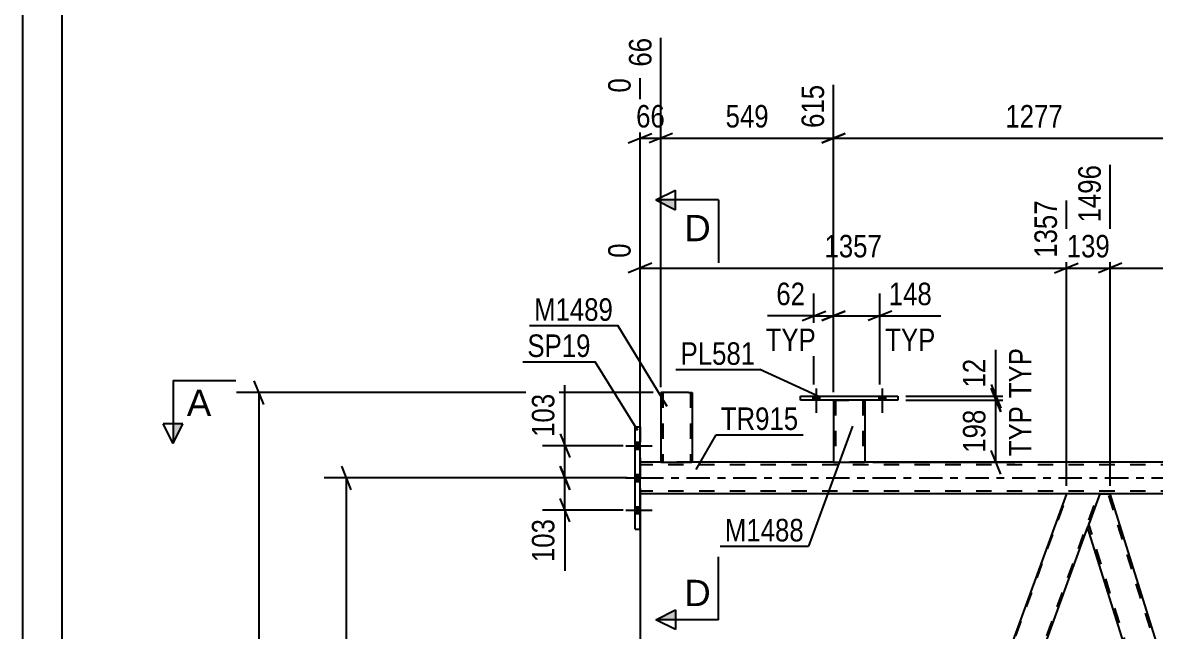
# Model space of a CAD drawing. Header units: millimetres. Extents: x 0 to 841, y 0 to 594.
# Drawn here: x 0 to 144.2, y 447.9 to 525.3 of the extents above; entities that cross this region are included whole.
import ezdxf

# ---------------------------------------------------------------- set-up
doc = ezdxf.new("R2010")
doc.units = ezdxf.units.MM
doc.linetypes.add('DXK_LINE_DOT2', pattern=[3.9198, 1.9599, -1.9599])
doc.linetypes.add('DXK_LINE_DOT3', pattern=[5.9187, 2.979, -0.9799, 0.9799, -0.9799])
doc.styles.add('Arial', font='ARIAL.TTF', dxfattribs={"height": 0.2})
doc.styles.add('Arial Narrow', font='ARIALN.TTF', dxfattribs={"height": 0.2})

# ---------------------------------------------------------------- blocks, each defined once
blk = doc.blocks.new('Unknown-814521683-1135')
at = {"color": 5, "linetype": 'Continuous'}
for p, q in [((0, 594), (0, 0)), ((5, 589), (5, 5))]:
    blk.add_line(p, q, dxfattribs=at)
blk = doc.blocks.new('Bolt-814521683-3272 - 3269')
at = {"linetype": 'Continuous'}
for points in [[(100.58, 477.31), (101.46, 477.31), (101.46, 477.79), (100.58, 477.79)], [(108.98, 477.31), (109.86, 477.31), (109.86, 477.79), (108.98, 477.79)]]:
    blk.add_hatch(color=1, dxfattribs=at).paths.add_polyline_path(points)
at = {"color": 1, "linetype": 'Continuous'}
for p, q in [((101.02, 478.79), (101.02, 475.67)), ((109.42, 478.79), (109.42, 475.67)), ((100.58, 477.79), (100.58, 477.31)), ((101.46, 477.79), (101.46, 477.31)), ((108.98, 477.79), (108.98, 477.31)), ((109.86, 477.79), (109.86, 477.31))]:
    blk.add_line(p, q, dxfattribs=at)
blk = doc.blocks.new('Bolt-814521683-3273 - 3269')
at = {"linetype": 'Continuous'}
for points in [[(100.58, 477.31), (101.46, 477.31), (101.46, 477.79), (100.58, 477.79)], [(108.98, 477.31), (109.86, 477.31), (109.86, 477.79), (108.98, 477.79)]]:
    blk.add_hatch(color=1, dxfattribs=at).paths.add_polyline_path(points)
at = {"color": 1, "linetype": 'Continuous'}
for p, q in [((101.02, 478.79), (101.02, 475.67)), ((109.42, 478.79), (109.42, 475.67)), ((100.58, 477.79), (100.58, 477.31)), ((101.46, 477.79), (101.46, 477.31)), ((108.98, 477.79), (108.98, 477.31)), ((109.86, 477.79), (109.86, 477.31))]:
    blk.add_line(p, q, dxfattribs=at)
blk = doc.blocks.new('Part-814521683-3344 - 3269')
at = {"color": 2, "linetype": 'Continuous'}
for p, q in [((103.22, 477.31), (103.22, 469.4)), ((107.22, 477.31), (107.22, 469.4)), ((103.22, 469.4), (107.19, 469.4)), ((107.22, 469.4), (107.19, 469.4))]:
    blk.add_line(p, q, dxfattribs=at)
at = {"color": 7, "linetype": 'DXK_LINE_DOT2'}
for p, q in [((103.22, 477.31), (107.22, 477.31)), ((103.22, 477.31), (103.22, 477.31)), ((103.22, 477.31), (103.22, 477.31)), ((103.46, 477.31), (103.46, 469.4)), ((106.98, 477.31), (106.98, 469.4)), ((107.22, 477.31), (107.22, 477.31)), ((107.22, 477.31), (107.22, 477.31)), ((106.96, 469.4), (106.98, 469.4))]:
    blk.add_line(p, q, dxfattribs=at)
blk = doc.blocks.new('Part-814521683-3314 - 3269')
at = {"color": 2, "linetype": 'Continuous'}
for p, q in [((81.25, 478.27), (81.25, 469.4)), ((84.77, 478.27), (81.25, 478.27)), ((84.77, 478.27), (85.25, 478.27)), ((85.25, 478.27), (85.25, 469.4)), ((81.25, 469.4), (85.21, 469.4)), ((85.25, 469.4), (85.21, 469.4))]:
    blk.add_line(p, q, dxfattribs=at)
at = {"color": 7, "linetype": 'DXK_LINE_DOT2'}
for p, q in [((81.49, 478.27), (81.49, 469.4)), ((84.86, 478.27), (84.94, 478.27)), ((84.94, 478.27), (84.95, 478.27)), ((84.95, 478.27), (84.99, 478.27)), ((84.99, 478.27), (85.01, 478.27)), ((85.01, 478.27), (85.01, 469.4)), ((84.99, 469.4), (85.01, 469.4))]:
    blk.add_line(p, q, dxfattribs=at)
blk = doc.blocks.new('Part-814521683-3329 - 3269')
at = {"color": 2, "linetype": 'Continuous'}
for p, q in [((99.02, 477.79), (111.42, 477.79)), ((99.02, 477.31), (99.02, 477.79)), ((111.42, 477.31), (99.02, 477.31)), ((111.42, 477.79), (111.42, 477.31))]:
    blk.add_line(p, q, dxfattribs=at)
blk = doc.blocks.new('Part-814521683-3756 - 3269')
at = {"color": 2, "linetype": 'Continuous'}
for p, q in [((132.87, 465.4), (88.75, 344.18)), ((137.13, 465.4), (132.87, 465.4)), ((93.01, 344.18), (135.6, 461.2))]:
    blk.add_line(p, q, dxfattribs=at)
at = {"color": 7, "linetype": 'DXK_LINE_DOT2'}
for p, q in [((88.92, 344.18), (133.04, 465.4)), ((92.84, 344.18), (136.96, 465.4)), ((137.13, 465.4), (135.6, 461.2)), ((93.01, 344.18), (88.75, 344.18))]:
    blk.add_line(p, q, dxfattribs=at)
blk = doc.blocks.new('Bolt-814521683-3525 - 3269')
at = {"linetype": 'Continuous'}
for points in [[(78.6, 471.06), (78.6, 471.94), (77.96, 471.94), (77.96, 471.06)], [(78.6, 471.06), (78.6, 471.94), (77.96, 471.94), (77.96, 471.06)], [(78.6, 471.06), (78.6, 471.94), (77.96, 471.94), (77.96, 471.06)], [(78.6, 466.96), (78.6, 467.84), (77.96, 467.84), (77.96, 466.96)], [(78.6, 466.96), (78.6, 467.84), (77.96, 467.84), (77.96, 466.96)], [(78.6, 462.86), (78.6, 463.74), (77.96, 463.74), (77.96, 462.86)], [(78.6, 462.86), (78.6, 463.74), (77.96, 463.74), (77.96, 462.86)], [(78.6, 462.86), (78.6, 463.74), (77.96, 463.74), (77.96, 462.86)]]:
    blk.add_hatch(color=1, dxfattribs=at).paths.add_polyline_path(points)
at = {"color": 1, "linetype": 'Continuous'}
for p, q in [((77.96, 471.94), (78.6, 471.94)), ((77.96, 471.94), (78.6, 471.94)), ((77.96, 471.94), (78.6, 471.94)), ((76.8, 471.5), (80.12, 471.5)), ((76.8, 471.5), (80.12, 471.5)), ((76.8, 471.5), (80.12, 471.5)), ((77.96, 471.06), (78.6, 471.06)), ((77.96, 471.06), (78.6, 471.06)), ((77.96, 471.06), (78.6, 471.06)), ((76.8, 467.4), (80.12, 467.4)), ((76.8, 467.4), (80.12, 467.4)), ((77.96, 467.84), (78.6, 467.84)), ((77.96, 467.84), (78.6, 467.84)), ((77.96, 466.96), (78.6, 466.96)), ((77.96, 466.96), (78.6, 466.96)), ((76.8, 463.3), (80.12, 463.3)), ((76.8, 463.3), (80.12, 463.3)), ((76.8, 463.3), (80.12, 463.3)), ((77.96, 463.74), (78.6, 463.74)), ((77.96, 463.74), (78.6, 463.74)), ((77.96, 463.74), (78.6, 463.74)), ((77.96, 462.86), (78.6, 462.86)), ((77.96, 462.86), (78.6, 462.86)), ((77.96, 462.86), (78.6, 462.86))]:
    blk.add_line(p, q, dxfattribs=at)
blk = doc.blocks.new('Part-814521683-3675 - 3269')
at = {"color": 2, "linetype": 'Continuous'}
for p, q in [((81.25, 469.4), (78.6, 469.4)), ((103.22, 469.4), (85.25, 469.4)), ((154.34, 469.4), (107.22, 469.4)), ((132.87, 465.4), (78.6, 465.4)), ((218.01, 465.4), (138.45, 465.4))]:
    blk.add_line(p, q, dxfattribs=at)
at = {"color": 7, "linetype": 'DXK_LINE_DOT2'}
for p, q in [((78.6, 469.4), (78.6, 465.4)), ((742.67, 469.08), (78.6, 469.08)), ((85.25, 469.4), (81.25, 469.4)), ((107.22, 469.4), (103.22, 469.4)), ((742.67, 465.72), (78.6, 465.72)), ((138.45, 465.4), (132.87, 465.4))]:
    blk.add_line(p, q, dxfattribs=at)
at = {"color": 7, "linetype": 'DXK_LINE_DOT3'}
blk.add_line((78.6, 467.4), (742.67, 467.4), dxfattribs=at)
blk = doc.blocks.new('Part-814521683-3721 - 3269')
at = {"color": 2, "linetype": 'Continuous'}
for p, q in [((77.96, 473.9), (77.96, 473.9)), ((77.96, 473.9), (78.6, 473.9)), ((77.96, 460.9), (77.96, 473.9)), ((78.6, 473.9), (78.6, 473.9)), ((78.6, 460.9), (78.6, 473.9)), ((77.96, 460.9), (78.6, 460.9)), ((78.6, 460.9), (78.6, 460.9))]:
    blk.add_line(p, q, dxfattribs=at)
at = {"color": 7, "linetype": 'DXK_LINE_DOT2'}
for p, q in [((77.96, 460.9), (77.96, 473.9)), ((78.6, 473.9), (78.6, 460.9)), ((78.6, 460.9), (78.6, 460.9))]:
    blk.add_line(p, q, dxfattribs=at)
blk = doc.blocks.new('Part-814521683-3761 - 3269')
at = {"color": 2, "linetype": 'Continuous'}
for p, q in [((137.13, 465.4), (135.6, 461.2)), ((137.13, 465.4), (138.45, 465.4)), ((174.73, 349), (138.45, 465.4)), ((170.54, 349), (135.58, 461.15))]:
    blk.add_line(p, q, dxfattribs=at)
at = {"color": 7, "linetype": 'DXK_LINE_DOT2'}
for p, q in [((175.01, 347.28), (138.2, 465.4)), ((172.29, 344.18), (135.72, 461.52)), ((135.6, 461.2), (135.58, 461.15)), ((172.04, 344.18), (170.54, 349)), ((175.15, 347.65), (174.73, 349)), ((173.89, 344.18), (175.15, 347.65)), ((172.04, 344.18), (173.89, 344.18))]:
    blk.add_line(p, q, dxfattribs=at)
blk = doc.blocks.new('StraightDimension-814521683-4849 - 3269')
at = {"color": 7, "linetype": 'Continuous'}
for p, q in [((138.45, 466.4), (138.45, 507.23)), ((218.01, 466.4), (218.01, 502.73)), ((139.95, 494.72), (136.95, 493.52)), ((216.51, 493.52), (219.51, 494.72)), ((138.45, 494.12), (218.01, 494.12))]:
    blk.add_line(p, q, dxfattribs=at)
at = {"color": 0}
blk.add_wipeout([(182.48, 494.87), (182.48, 499.07), (173.97, 499.07), (173.97, 494.87)], dxfattribs=at)
at = {"color": 3, "style": 'Arial Narrow'}
blk.add_text('1989', height=2.863, dxfattribs=at).set_placement((174.57, 495.47))
at = {"color": 0, "linetype": 'Continuous'}
blk.add_wipeout([(217.41, 503.33), (213.21, 503.33), (213.21, 494.82), (217.41, 494.82)], dxfattribs=at)
at = {"color": 3, "linetype": 'Continuous', "style": 'Arial Narrow'}
blk.add_text('3485', height=2.863, rotation=90.0002, dxfattribs=at).set_placement((216.81, 495.42))
blk = doc.blocks.new('StraightDimension-814521683-4005 - 3269')
at = {"color": 7, "linetype": 'Continuous'}
for p, q in [((154.3, 478.31), (154.3, 519.26)), ((103.22, 478.31), (103.22, 517.43)), ((104.72, 511.25), (101.72, 510.05)), ((103.22, 510.65), (154.3, 510.65)), ((152.8, 510.05), (155.8, 511.25))]:
    blk.add_line(p, q, dxfattribs=at)
at = {"color": 0}
blk.add_wipeout([(133.02, 511.4), (133.02, 515.6), (124.51, 515.6), (124.51, 511.4)], dxfattribs=at)
at = {"color": 3, "style": 'Arial Narrow'}
blk.add_text('1277', height=2.863, dxfattribs=at).set_placement((125.11, 512))
at = {"color": 0, "linetype": 'Continuous'}
blk.add_wipeout([(153.7, 519.86), (149.5, 519.86), (149.5, 511.35), (153.7, 511.35)], dxfattribs=at)
at = {"color": 3, "linetype": 'Continuous', "style": 'Arial Narrow'}
blk.add_text('1892', height=2.863, rotation=90.0002, dxfattribs=at).set_placement((153.1, 511.95))
blk = doc.blocks.new('StraightDimension-814521683-4596 - 3269')
at = {"color": 7, "linetype": 'Continuous'}
for p, q in [((132.87, 466.4), (132.87, 502.73)), ((78.6, 474.9), (78.6, 497.24)), ((80.1, 494.72), (77.1, 493.52)), ((131.37, 493.52), (134.37, 494.72)), ((78.6, 494.12), (132.87, 494.12))]:
    blk.add_line(p, q, dxfattribs=at)
at = {"color": 0}
blk.add_wipeout([(109.99, 494.87), (109.99, 499.07), (101.48, 499.07), (101.48, 494.87)], dxfattribs=at)
at = {"color": 3, "style": 'Arial Narrow'}
blk.add_text('1357', height=2.863, dxfattribs=at).set_placement((102.08, 495.47))
at = {"color": 0, "linetype": 'Continuous'}
for points in [[(132.27, 503.33), (128.07, 503.33), (128.07, 494.82), (132.27, 494.82)], [(78, 497.84), (73.8, 497.84), (73.8, 494.82), (78, 494.82)]]:
    blk.add_wipeout(points, dxfattribs=at)
at = {"color": 3, "linetype": 'Continuous', "style": 'Arial Narrow'}
for s, height, p in [('1357', 2.863, (131.67, 495.42)), ('0', 2.86, (77.4, 495.42))]:
    blk.add_text(s, height=height, rotation=90.0002, dxfattribs=at).set_placement(p)
blk = doc.blocks.new('StraightDimension-814521683-4271 - 3269')
at = {"color": 7, "linetype": 'Continuous'}
for p, q in [((41.83, 465.9), (40.63, 468.9)), ((76.96, 467.4), (38.38, 467.4)), ((41.23, 341.54), (41.23, 467.4)), ((40.63, 343.04), (41.83, 340.04)), ((55.34, 341.54), (38.38, 341.54))]:
    blk.add_line(p, q, dxfattribs=at)
at = {"color": 0}
blk.add_wipeout([(40.48, 408.73), (36.28, 408.73), (36.28, 400.21), (40.48, 400.21)], dxfattribs=at)
at = {"color": 3, "style": 'Arial Narrow'}
blk.add_text('3146', height=2.863, rotation=90.0002, dxfattribs=at).set_placement((39.88, 400.81))
blk = doc.blocks.new('StraightDimension-814521683-3985 - 3269')
at = {"color": 7, "linetype": 'Continuous'}
for p, q in [((81.25, 478.95), (81.25, 523.4)), ((78.6, 470.4), (78.6, 518.28)), ((77.1, 510.05), (80.1, 511.25)), ((78.6, 510.65), (81.25, 510.65)), ((82.75, 511.25), (79.75, 510.05))]:
    blk.add_line(p, q, dxfattribs=at)
at = {"color": 0, "linetype": 'Continuous'}
blk.add_wipeout([(80.65, 524), (76.45, 524), (76.45, 519.15), (80.65, 519.15)], dxfattribs=at)
at = {"color": 0}
blk.add_wipeout([(82.35, 511.4), (82.35, 515.6), (77.5, 515.6), (77.5, 511.4)], dxfattribs=at)
at = {"color": 3, "linetype": 'Continuous', "style": 'Arial Narrow'}
blk.add_text('66', height=2.863, rotation=90.0002, dxfattribs=at).set_placement((80.05, 519.75))
at = {"color": 3, "style": 'Arial Narrow'}
blk.add_text('66', height=2.863, dxfattribs=at).set_placement((78.1, 512))
at = {"color": 0, "linetype": 'Continuous'}
blk.add_wipeout([(78, 518.88), (73.8, 518.88), (73.8, 515.85), (78, 515.85)], dxfattribs=at)
at = {"color": 3, "linetype": 'Continuous', "style": 'Arial Narrow'}
blk.add_text('0', height=2.86, rotation=90.0002, dxfattribs=at).set_placement((77.4, 516.45))
blk = doc.blocks.new('StraightDimension-814521683-4868 - 3269')
at = {"color": 7, "linetype": 'Continuous'}
for p, q in [((138.45, 466.4), (138.45, 507.23)), ((132.87, 466.4), (132.87, 502.73)), ((131.37, 493.52), (134.37, 494.72)), ((139.95, 494.72), (136.95, 493.52)), ((132.87, 494.12), (138.45, 494.12))]:
    blk.add_line(p, q, dxfattribs=at)
at = {"color": 0}
blk.add_wipeout([(139, 494.87), (139, 499.07), (132.32, 499.07), (132.32, 494.87)], dxfattribs=at)
at = {"color": 3, "style": 'Arial Narrow'}
blk.add_text('139', height=2.863, dxfattribs=at).set_placement((132.92, 495.47))
at = {"color": 0, "linetype": 'Continuous'}
blk.add_wipeout([(137.85, 507.83), (133.65, 507.83), (133.65, 499.32), (137.85, 499.32)], dxfattribs=at)
at = {"color": 3, "linetype": 'Continuous', "style": 'Arial Narrow'}
blk.add_text('1496', height=2.863, rotation=90.0002, dxfattribs=at).set_placement((137.25, 499.92))
blk = doc.blocks.new('StraightDimension-814521683-3951 - 3269')
at = {"color": 7, "linetype": 'Continuous'}
for p, q in [((123.31, 478.81), (124.51, 475.81)), ((112.42, 477.31), (126.31, 477.31)), ((123.91, 469.4), (123.91, 477.31)), ((124.51, 467.9), (123.31, 470.9)), ((108.22, 469.4), (126.31, 469.4))]:
    blk.add_line(p, q, dxfattribs=at)
at = {"color": 0}
blk.add_wipeout([(123.16, 476.7), (118.96, 476.7), (118.96, 470.01), (123.16, 470.01)], dxfattribs=at)
at = {"color": 0, "linetype": 'Continuous'}
blk.add_wipeout([(129.01, 477.15), (124.81, 477.15), (124.81, 469.56), (129.01, 469.56)], dxfattribs=at)
at = {"color": 3, "style": 'Arial Narrow'}
blk.add_text('198', height=2.863, rotation=90.0002, dxfattribs=at).set_placement((122.56, 470.61))
at = {"color": 3, "linetype": 'Continuous', "style": 'Arial Narrow'}
blk.add_text('TYP', height=2.863, rotation=90.0002, dxfattribs=at).set_placement((128.41, 470.16))
blk = doc.blocks.new('StraightDimension-814521683-3961 - 3269')
at = {"color": 7, "linetype": 'Continuous'}
for p, q in [((123.91, 477.79), (123.91, 483.69)), ((123.91, 477.79), (123.91, 483.69)), ((123.31, 479.29), (124.51, 476.29)), ((124.51, 475.81), (123.31, 478.81)), ((112.42, 477.79), (126.31, 477.79)), ((112.42, 477.31), (126.31, 477.31)), ((123.91, 477.31), (123.91, 477.79))]:
    blk.add_line(p, q, dxfattribs=at)
at = {"color": 0, "linetype": 'Continuous'}
blk.add_wipeout([(129.01, 484.54), (124.81, 484.54), (124.81, 476.95), (129.01, 476.95)], dxfattribs=at)
at = {"color": 0}
blk.add_wipeout([(123.16, 483.17), (118.96, 483.17), (118.96, 478.31), (123.16, 478.31)], dxfattribs=at)
at = {"color": 3, "linetype": 'Continuous', "style": 'Arial Narrow'}
blk.add_text('TYP', height=2.863, rotation=90.0002, dxfattribs=at).set_placement((128.41, 477.55))
at = {"color": 3, "style": 'Arial Narrow'}
blk.add_text('12', height=2.863, rotation=90.0002, dxfattribs=at).set_placement((122.56, 478.91))
blk = doc.blocks.new('StraightDimension-814521683-3970 - 3269')
at = {"color": 7, "linetype": 'Continuous'}
for p, q in [((100.74, 479.31), (100.74, 490.89)), ((103.22, 478.31), (103.22, 490.89)), ((100.74, 488.04), (94.83, 488.04)), ((100.74, 488.04), (94.83, 488.04)), ((99.24, 487.44), (102.24, 488.64)), ((100.74, 488.04), (103.22, 488.04)), ((104.72, 488.64), (101.72, 487.44))]:
    blk.add_line(p, q, dxfattribs=at)
at = {"color": 0}
blk.add_wipeout([(100.21, 488.79), (100.21, 492.99), (95.35, 492.99), (95.35, 488.79)], dxfattribs=at)
at = {"color": 0, "linetype": 'Continuous'}
blk.add_wipeout([(101.58, 482.94), (101.58, 487.14), (93.99, 487.14), (93.99, 482.94)], dxfattribs=at)
at = {"color": 3, "style": 'Arial Narrow'}
blk.add_text('62', height=2.863, dxfattribs=at).set_placement((95.95, 489.39))
at = {"color": 3, "linetype": 'Continuous', "style": 'Arial Narrow'}
blk.add_text('TYP', height=2.863, dxfattribs=at).set_placement((94.59, 483.54))
blk = doc.blocks.new('StraightDimension-814521683-3977 - 3269')
at = {"color": 7, "linetype": 'Continuous'}
for p, q in [((103.22, 478.31), (103.22, 490.89)), ((109.14, 479.31), (109.14, 490.89)), ((101.72, 487.44), (104.72, 488.64)), ((103.22, 488.04), (109.14, 488.04)), ((110.64, 488.64), (107.64, 487.44)), ((109.14, 488.04), (116.87, 488.04)), ((109.14, 488.04), (116.87, 488.04))]:
    blk.add_line(p, q, dxfattribs=at)
at = {"color": 0}
blk.add_wipeout([(116.35, 488.79), (116.35, 492.99), (109.66, 492.99), (109.66, 488.79)], dxfattribs=at)
at = {"color": 0, "linetype": 'Continuous'}
blk.add_wipeout([(116.8, 482.94), (116.8, 487.14), (109.21, 487.14), (109.21, 482.94)], dxfattribs=at)
at = {"color": 3, "style": 'Arial Narrow'}
blk.add_text('148', height=2.863, dxfattribs=at).set_placement((110.26, 489.39))
at = {"color": 3, "linetype": 'Continuous', "style": 'Arial Narrow'}
blk.add_text('TYP', height=2.863, dxfattribs=at).set_placement((109.81, 483.54))
blk = doc.blocks.new('StraightDimension-814521683-3995 - 3269')
at = {"color": 7, "linetype": 'Continuous'}
for p, q in [((81.25, 478.95), (81.25, 523.4)), ((103.22, 478.31), (103.22, 517.43)), ((82.75, 511.25), (79.75, 510.05)), ((81.25, 510.65), (103.22, 510.65)), ((101.72, 510.05), (104.72, 511.25))]:
    blk.add_line(p, q, dxfattribs=at)
at = {"color": 0}
blk.add_wipeout([(95.58, 511.4), (95.58, 515.6), (88.89, 515.6), (88.89, 511.4)], dxfattribs=at)
at = {"color": 3, "style": 'Arial Narrow'}
blk.add_text('549', height=2.863, dxfattribs=at).set_placement((89.49, 512))
at = {"color": 0, "linetype": 'Continuous'}
blk.add_wipeout([(102.62, 518.03), (98.42, 518.03), (98.42, 511.35), (102.62, 511.35)], dxfattribs=at)
at = {"color": 3, "linetype": 'Continuous', "style": 'Arial Narrow'}
blk.add_text('615', height=2.863, rotation=90.0002, dxfattribs=at).set_placement((102.02, 511.95))
blk = doc.blocks.new('StraightDimension-814521683-4146 - 3269')
at = {"color": 7, "linetype": 'Continuous'}
for p, q in [((30.69, 476.77), (29.49, 479.77)), ((80.25, 478.27), (27.24, 478.27)), ((30.09, 333.8), (30.09, 478.27))]:
    blk.add_line(p, q, dxfattribs=at)
blk = doc.blocks.new('StraightDimension-814521683-4186 - 3269')
at = {"color": 7, "linetype": 'Continuous'}
for p, q in [((69.04, 471.5), (69.04, 479.23)), ((69.04, 471.5), (69.04, 479.23)), ((68.44, 473), (69.64, 470)), ((76.46, 471.5), (66.19, 471.5)), ((69.04, 467.4), (69.04, 471.5)), ((69.64, 465.9), (68.44, 468.9)), ((76.46, 467.4), (66.19, 467.4))]:
    blk.add_line(p, q, dxfattribs=at)
at = {"color": 0}
blk.add_wipeout([(68.29, 478.71), (64.09, 478.71), (64.09, 472.03), (68.29, 472.03)], dxfattribs=at)
at = {"color": 3, "style": 'Arial Narrow'}
blk.add_text('103', height=2.863, rotation=90.0002, dxfattribs=at).set_placement((67.69, 472.63))
blk = doc.blocks.new('StraightDimension-814521683-4196 - 3269')
at = {"color": 7, "linetype": 'Continuous'}
for p, q in [((68.44, 468.9), (69.64, 465.9)), ((76.46, 467.4), (66.19, 467.4)), ((69.04, 463.3), (69.04, 467.4)), ((69.64, 461.8), (68.44, 464.8)), ((76.46, 463.3), (66.19, 463.3)), ((69.04, 463.3), (69.04, 455.57)), ((69.04, 463.3), (69.04, 455.57))]:
    blk.add_line(p, q, dxfattribs=at)
at = {"color": 0}
blk.add_wipeout([(68.29, 462.78), (64.09, 462.78), (64.09, 456.09), (68.29, 456.09)], dxfattribs=at)
at = {"color": 3, "style": 'Arial Narrow'}
blk.add_text('103', height=2.863, rotation=90.0002, dxfattribs=at).set_placement((67.69, 456.69))
blk = doc.blocks.new('StraightDimension-814521683-4260 - 3269')
at = {"color": 7, "linetype": 'Continuous'}
for p, q in [((78.6, 464.4), (78.6, 405.9)), ((56.98, 345.18), (56.98, 411.15)), ((58.48, 408.9), (55.48, 407.7)), ((56.98, 408.3), (78.6, 408.3)), ((77.1, 407.7), (80.1, 408.9))]:
    blk.add_line(p, q, dxfattribs=at)
at = {"color": 0}
blk.add_wipeout([(72.05, 409.05), (72.05, 413.25), (63.54, 413.25), (63.54, 409.05)], dxfattribs=at)
at = {"color": 3, "style": 'Arial Narrow'}
blk.add_text('1431', height=2.863, dxfattribs=at).set_placement((64.14, 409.65))
blk = doc.blocks.new('Mark-814521683-3340 - 3269')
at = {"color": 0}
blk.add_wipeout([(99.45, 459.33), (99.45, 462.33), (89.4, 462.33), (89.4, 459.33)], dxfattribs=at)
blk.add_wipeout([(99.45, 459.33), (99.45, 462.33), (89.4, 462.33), (89.4, 459.33)], dxfattribs=at)
at = {"color": 30, "linetype": 'Continuous'}
for p in [(105.66, 474.01), (88.8, 458.73)]:
    blk.add_line(p, (100.05, 458.73), dxfattribs=at)
at = {"color": 3, "style": 'Arial Narrow'}
blk.add_text('M1488', height=2.863, dxfattribs=at).set_placement((89.4, 459.33))
blk = doc.blocks.new('Mark-814521683-3310 - 3269')
at = {"color": 0}
blk.add_wipeout([(75.16, 487.4), (75.16, 490.4), (65.11, 490.4), (65.11, 487.4)], dxfattribs=at)
blk.add_wipeout([(75.16, 487.4), (75.16, 490.4), (65.11, 490.4), (65.11, 487.4)], dxfattribs=at)
at = {"color": 30, "linetype": 'Continuous'}
for p in [(64.51, 486.8), (82.06, 476.48)]:
    blk.add_line(p, (75.76, 486.8), dxfattribs=at)
at = {"color": 3, "style": 'Arial Narrow'}
blk.add_text('M1489', height=2.863, dxfattribs=at).set_placement((65.11, 487.4))
blk = doc.blocks.new('Mark-814521683-3325 - 3269')
at = {"color": 0}
blk.add_wipeout([(93.26, 481.8), (93.26, 484.8), (83.76, 484.8), (83.76, 481.8)], dxfattribs=at)
blk.add_wipeout([(93.26, 481.8), (93.26, 484.8), (83.76, 484.8), (83.76, 481.8)], dxfattribs=at)
at = {"color": 30, "linetype": 'Continuous'}
for p in [(83.16, 481.2), (101.51, 477.68)]:
    blk.add_line(p, (93.86, 481.2), dxfattribs=at)
at = {"color": 3, "style": 'Arial Narrow'}
blk.add_text('PL581', height=2.863, dxfattribs=at).set_placement((83.76, 481.8))
blk = doc.blocks.new('Mark-814521683-3671 - 3269')
at = {"color": 0}
blk.add_wipeout([(98.75, 473.51), (98.75, 476.51), (88.88, 476.51), (88.88, 473.51)], dxfattribs=at)
blk.add_wipeout([(98.75, 473.51), (98.75, 476.51), (88.88, 476.51), (88.88, 473.51)], dxfattribs=at)
at = {"color": 30, "linetype": 'Continuous'}
for p, q in [((85.76, 468.48), (88.28, 472.91)), ((88.28, 472.91), (99.35, 472.91))]:
    blk.add_line(p, q, dxfattribs=at)
at = {"color": 3, "style": 'Arial Narrow'}
blk.add_text('TR915', height=2.863, dxfattribs=at).set_placement((88.88, 473.51))
blk = doc.blocks.new('SectionMark-814521683-4893 - 3269')
at = {"linetype": 'Continuous'}
for points in [[(83.1, 502.78), (83.1, 501.53), (80.6, 502.78)], [(83.1, 450.6), (83.1, 449.35), (80.6, 449.35)]]:
    blk.add_hatch(color=6, dxfattribs=at).paths.add_polyline_path(points)
at = {"color": 6, "linetype": 'Continuous'}
for p, q in [((80.6, 502.78), (83.1, 504.03)), ((83.1, 501.53), (83.1, 504.03)), ((88.6, 502.78), (80.6, 502.78)), ((80.6, 502.78), (83.1, 501.53)), ((88.6, 502.78), (88.6, 494.78)), ((88.6, 449.35), (88.6, 457.35)), ((80.6, 449.35), (83.1, 450.6)), ((83.1, 450.6), (83.1, 448.1)), ((88.6, 449.35), (80.6, 449.35)), ((83.1, 448.1), (80.6, 449.35))]:
    blk.add_line(p, q, dxfattribs=at)
at = {"color": 0, "linetype": 'Continuous'}
for points in [[(87.6, 497.53), (87.6, 501.03), (84.23, 501.03), (84.23, 497.53)], [(87.6, 451.1), (87.6, 454.6), (84.23, 454.6), (84.23, 451.1)]]:
    blk.add_wipeout(points, dxfattribs=at)
at = {"color": 3, "linetype": 'Continuous', "style": 'Arial'}
for p in [(84.23, 497.53), (84.23, 451.1)]:
    blk.add_text('D', height=3.34, dxfattribs=at).set_placement(p)
blk = doc.blocks.new('Mark-814521683-3717 - 3269')
at = {"color": 0}
blk.add_wipeout([(72.3, 482.8), (72.3, 485.8), (64.26, 485.8), (64.26, 482.8)], dxfattribs=at)
blk.add_wipeout([(72.3, 482.8), (72.3, 485.8), (64.26, 485.8), (64.26, 482.8)], dxfattribs=at)
at = {"color": 30, "linetype": 'Continuous'}
for p in [(63.66, 482.2), (78.32, 473.46)]:
    blk.add_line(p, (72.9, 482.2), dxfattribs=at)
at = {"color": 3, "style": 'Arial Narrow'}
blk.add_text('SP19', height=2.863, dxfattribs=at).set_placement((64.26, 482.8))
blk = doc.blocks.new('SectionMark-814521683-4901 - 3269')
at = {"linetype": 'Continuous'}
blk.add_hatch(color=6, dxfattribs=at).paths.add_polyline_path([(19.15, 474.3), (20.4, 474.3), (19.15, 471.8)])
at = {"color": 6, "linetype": 'Continuous'}
for p, q in [((19.15, 479.8), (27.15, 479.8)), ((19.15, 479.8), (19.15, 471.8)), ((19.15, 471.8), (17.9, 474.3)), ((20.4, 474.3), (17.9, 474.3)), ((19.15, 471.8), (20.4, 474.3))]:
    blk.add_line(p, q, dxfattribs=at)
at = {"color": 0, "linetype": 'Continuous'}
blk.add_wipeout([(24.01, 475.3), (24.01, 478.8), (20.9, 478.8), (20.9, 475.3)], dxfattribs=at)
at = {"color": 3, "linetype": 'Continuous', "style": 'Arial'}
blk.add_text('A', height=3.34, dxfattribs=at).set_placement((20.9, 475.3))

msp = doc.modelspace()

# ---------------------------------------------------------------- block references
for name in ['Unknown-814521683-1135', 'Bolt-814521683-3272 - 3269', 'Bolt-814521683-3273 - 3269', 'Part-814521683-3314 - 3269', 'Part-814521683-3329 - 3269', 'Part-814521683-3344 - 3269', 'Part-814521683-3721 - 3269', 'Bolt-814521683-3525 - 3269', 'Part-814521683-3675 - 3269', 'Part-814521683-3756 - 3269', 'Part-814521683-3761 - 3269']:
    msp.add_blockref(name, (0, 0))

# ---------------------------------------------------------------- next in the draw order: block references
msp.add_blockref('StraightDimension-814521683-4849 - 3269', (0, 0))

# ---------------------------------------------------------------- next in the draw order: block references
msp.add_blockref('StraightDimension-814521683-4005 - 3269', (0, 0))

# ---------------------------------------------------------------- next in the draw order: block references
msp.add_blockref('StraightDimension-814521683-4596 - 3269', (0, 0))

# ---------------------------------------------------------------- next in the draw order: block references
for name in ['StraightDimension-814521683-3985 - 3269', 'StraightDimension-814521683-4868 - 3269', 'StraightDimension-814521683-3970 - 3269', 'StraightDimension-814521683-3951 - 3269', 'StraightDimension-814521683-4271 - 3269']:
    msp.add_blockref(name, (0, 0))

# ---------------------------------------------------------------- next in the draw order: block references
msp.add_blockref('StraightDimension-814521683-3961 - 3269', (0, 0))

# ---------------------------------------------------------------- next in the draw order: block references
msp.add_blockref('StraightDimension-814521683-3977 - 3269', (0, 0))

# ---------------------------------------------------------------- next in the draw order: block references
msp.add_blockref('StraightDimension-814521683-3995 - 3269', (0, 0))

# ---------------------------------------------------------------- next in the draw order: block references
msp.add_blockref('StraightDimension-814521683-4146 - 3269', (0, 0))

# ---------------------------------------------------------------- next in the draw order: block references
for name in ['Mark-814521683-3325 - 3269', 'StraightDimension-814521683-4186 - 3269', 'Mark-814521683-3340 - 3269']:
    msp.add_blockref(name, (0, 0))

# ---------------------------------------------------------------- next in the draw order: block references
for name in ['Mark-814521683-3310 - 3269', 'Mark-814521683-3671 - 3269', 'StraightDimension-814521683-4196 - 3269']:
    msp.add_blockref(name, (0, 0))

# ---------------------------------------------------------------- next in the draw order: block references
for name in ['Mark-814521683-3717 - 3269', 'StraightDimension-814521683-4260 - 3269']:
    msp.add_blockref(name, (0, 0))

# ---------------------------------------------------------------- next in the draw order: block references
msp.add_blockref('SectionMark-814521683-4893 - 3269', (0, 0))

# ---------------------------------------------------------------- next in the draw order: block references
msp.add_blockref('SectionMark-814521683-4901 - 3269', (0, 0))

doc.saveas('drawing.dxf')
